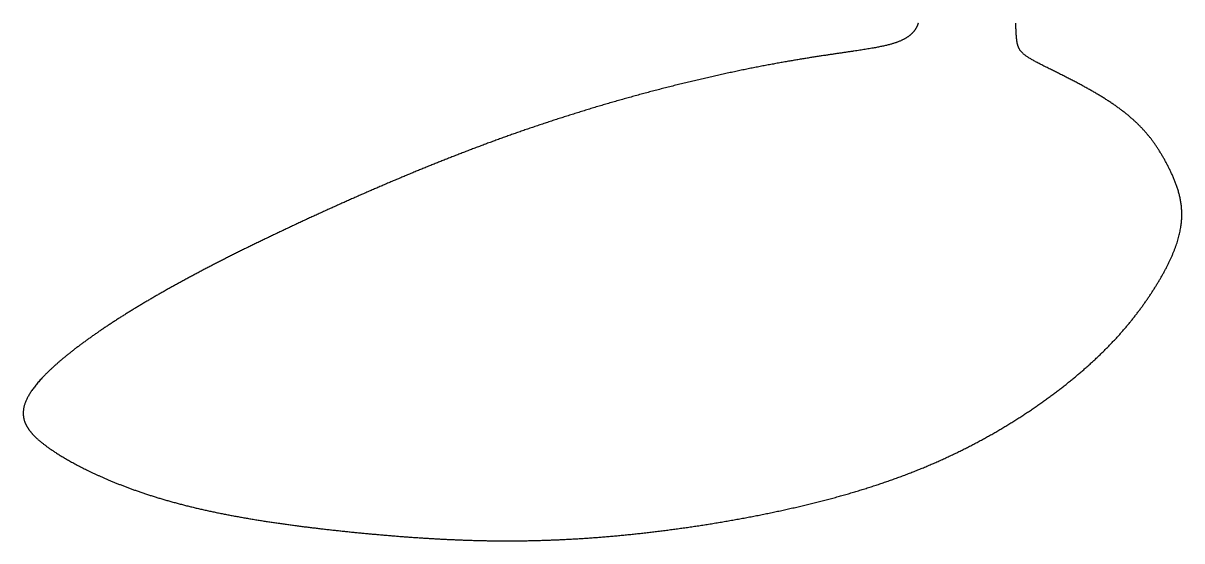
# Model space of a CAD drawing. Header units: millimetres. Extents: x -1390 to 1575, y -225 to 1100.
import ezdxf

# ---------------------------------------------------------------- set-up
doc = ezdxf.new("R2010")
doc.units = ezdxf.units.MM
doc.header["$MEASUREMENT"] = 0

msp = doc.modelspace()

# ---------------------------------------------------------------- linework, layer by layer
msp.add_open_spline([(900, 1100), (898.6, 1095.3), (895, 1086.3), (887, 1074.3), (871.4, 1061), (843.5, 1048.7), (806.6, 1039.5), (760.5, 1031.8), (704.9, 1023.9), (640.3, 1014.5), (567.6, 1002.6), (488.4, 988), (404.5, 970.7), (317.7, 950.8), (230, 928.8), (142.9, 905.1), (57.5, 880.1), (-25.6, 853.9), (-106.4, 826.9), (-184.9, 798.9), (-261.6, 770), (-337, 740.3), (-411.5, 709.7), (-485.5, 678.2), (-559.1, 646), (-632.1, 613), (-704.5, 579.5), (-775.9, 545.6), (-846, 511.1), (-914.4, 476.3), (-981, 440.9), (-1045.7, 404.9), (-1108.1, 368), (-1168, 330.2), (-1224.6, 291.5), (-1276.7, 252.2), (-1322.2, 213.2), (-1358.6, 175.3), (-1383.1, 139.8), (-1393.6, 107.2), (-1389.3, 77.8), (-1371.4, 50.3), (-1341.8, 23.6), (-1302.7, -3.4), (-1255.4, -30.6), (-1201, -57.5), (-1140.2, -83.3), (-1073.7, -107.1), (-1002.4, -128.4), (-927.2, -146.8), (-849.3, -162.5), (-769.8, -175.8), (-689.7, -187.1), (-609.8, -196.7), (-530.5, -205), (-451.9, -212.1), (-373.8, -218), (-295.6, -222.4), (-216.6, -225.2), (-136.3, -225.9), (-54.1, -224.4), (30.2, -220.4), (116.5, -213.9), (204.2, -205), (292.6, -193.8), (380.9, -180.4), (468.1, -165), (553.4, -147.6), (636.1, -128.4), (716.1, -107.1), (793.4, -83.4), (868.2, -57), (941.1, -27.4), (1012.2, 5.7), (1081.9, 42.5), (1150, 83), (1215.9, 127), (1278.4, 173.6), (1336.3, 222.3), (1388.6, 272.3), (1434.4, 322.7), (1473.7, 373.2), (1507.8, 423.9), (1537.2, 474.5), (1560, 524.3), (1573.8, 572.1), (1577.2, 617.2), (1570.8, 659.2), (1557.2, 698.5), (1539.4, 735.8), (1519.2, 771.9), (1495, 807.5), (1463.4, 843.1), (1421.7, 878.6), (1369.2, 913.5), (1310.5, 946.2), (1253.3, 974.8), (1205.7, 998.1), (1173.6, 1015.9), (1158.4, 1030.3), (1153.2, 1046.3), (1151.5, 1064.1), (1150.6, 1080.7), (1150.2, 1093.3), (1150, 1100)], degree=5)

doc.saveas('drawing.dxf')
